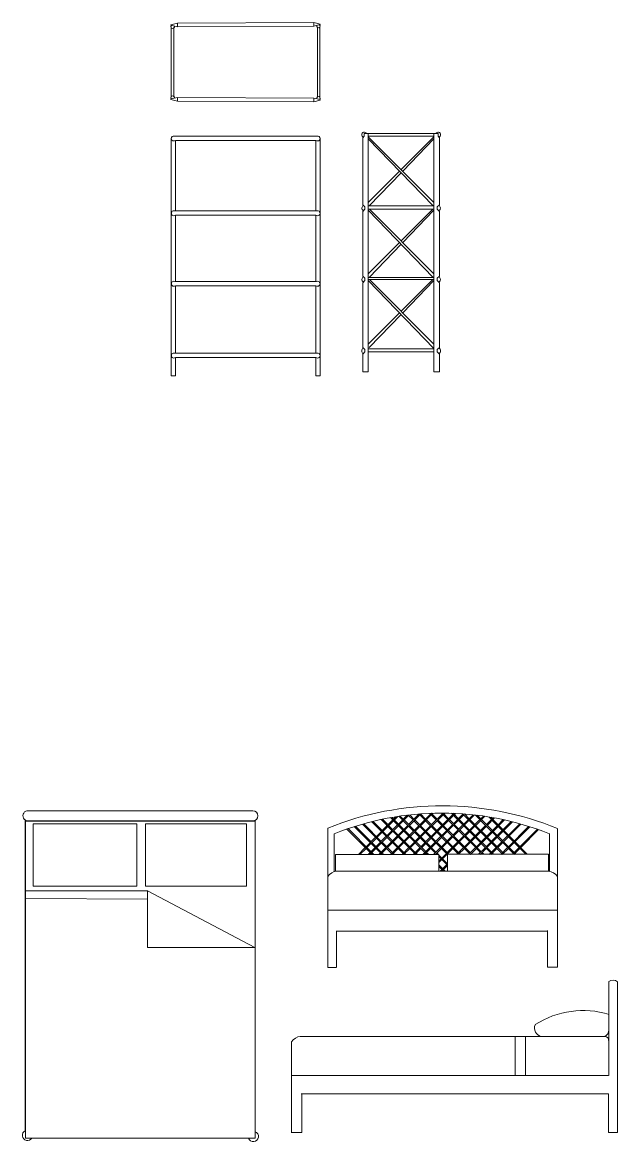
# Model space of a CAD drawing. Header units: inches. Extents: x 13.5 to 49.5, y 6.6 to 23.5.
# Drawn here: x 30.44 to 34.21, y 15.95 to 23.04 of the extents above; entities that cross this region are included whole.
import ezdxf

# ---------------------------------------------------------------- set-up
doc = ezdxf.new("R2010")
doc.units = ezdxf.units.IN
doc.header["$MEASUREMENT"] = 0
doc.layers.add('A-FURN', color=8, linetype='Continuous', lineweight=18)

# ---------------------------------------------------------------- blocks, each defined once
blk = doc.blocks.new('A$C77024D84')
at = {"color": 7}
for p, q in [((20.33, 80.94), (20.34, 79.06)), ((90.67, 81.32), (90.67, 79.43)), ((17.11, 78.56), (17.11, 43.03)), ((18.43, 78.4), (18.43, 43.2)), ((92.57, 78.74), (92.57, 42.85)), ((93.89, 78.97), (93.89, 42.62)), ((20.33, 40.66), (20.34, 42.54)), ((90.67, 40.28), (90.67, 42.16))]:
    blk.add_line(p, q, dxfattribs=at)
for points in [[(16.95, 80), (16.95, 79.81), (20.33, 79.06), (90.67, 79.43), (93.95, 80.16), (93.95, 80.4), (90.67, 81.32), (20.33, 80.94), (16.95, 80)], [(16.95, 41.6), (16.95, 41.79), (20.33, 42.54), (90.67, 42.16), (93.95, 41.44), (93.95, 41.2), (90.67, 40.28), (20.33, 40.66), (16.95, 41.6)]]:
    blk.add_lwpolyline(points, dxfattribs=at)
for centre, start, end in [((17.85, 79.07), 131.50432, 23.43807), ((93.13, 79.44), 156.56193, 48.49568), ((17.85, 42.52), 336.56193, 228.49568), ((93.13, 42.15), 311.50432, 203.43807)]:
    blk.add_arc(centre, 0.893, start, end, dxfattribs=at)
blk = doc.blocks.new('A$C1C936B12')
at = {"color": 7}
for p, q in [((-22.21, 145.14), (14.72, 145.14)), ((51.65, 145.14), (14.72, 145.14)), ((-23.78, 143.76), (-23.78, 21.19)), ((-21.64, 142.94), (14.72, 142.94)), ((-21.58, 142.94), (-21.58, 106.45)), ((51.08, 142.94), (14.72, 142.94)), ((51.02, 142.94), (51.02, 106.45)), ((53.22, 143.76), (53.22, 21.19)), ((-21.95, 106.45), (14.72, 106.45)), ((-21.64, 104.24), (14.72, 104.24)), ((-21.58, 104.24), (-21.58, 69.95)), ((51.39, 106.45), (14.72, 106.45)), ((51.08, 104.24), (14.72, 104.24)), ((51.02, 104.24), (51.02, 69.95)), ((-21.95, 69.95), (14.72, 69.95)), ((51.39, 69.95), (14.72, 69.95)), ((-21.64, 67.75), (14.72, 67.75)), ((-21.58, 67.75), (-21.58, 32.84)), ((51.08, 67.75), (14.72, 67.75)), ((51.02, 67.75), (51.02, 32.84)), ((-21.95, 32.84), (14.72, 32.84)), ((-21.64, 30.63), (14.72, 30.63)), ((-21.58, 30.63), (-21.58, 21.19)), ((51.39, 32.84), (14.72, 32.84)), ((51.08, 30.63), (14.72, 30.63)), ((51.02, 30.63), (51.02, 21.19)), ((-21.58, 21.19), (-23.78, 21.19)), ((51.02, 21.19), (53.22, 21.19))]:
    blk.add_line(p, q, dxfattribs=at)
for centre, radius, start, end in [((-22.48, 143.94), 1.31, 133.53812, 309.88297), ((-22.49, 143.59), 1.58, 79.68434, 124.32795), ((51.92, 143.94), 1.31, 230.11703, 46.46188), ((51.93, 143.59), 1.58, 55.67205, 100.31566), ((-22.47, 105.25), 1.3, 66.77088, 309.3571), ((51.91, 105.25), 1.3, 230.6429, 113.22912), ((-22.47, 68.75), 1.3, 66.77088, 309.3571), ((51.91, 68.75), 1.3, 230.6429, 113.22912), ((-22.47, 31.64), 1.3, 66.77088, 309.3571), ((51.91, 31.64), 1.3, 230.6429, 113.22912)]:
    blk.add_arc(centre, radius, start, end, dxfattribs=at)
blk = doc.blocks.new('A$C723E53B4')
at = {"color": 7}
for p, q in [((6.73, 216.54), (8.89, 216.54)), ((6.73, 215.1), (6.73, 216.54)), ((7.89, 216.54), (8.89, 216.54)), ((8.89, 216.54), (43.08, 216.54)), ((8.89, 216.54), (8.89, 92.59)), ((45.24, 216.54), (43.08, 216.54)), ((44.08, 216.54), (43.08, 216.54)), ((43.08, 216.54), (43.08, 92.59)), ((45.24, 215.1), (45.24, 216.54)), ((6.01, 214.26), (6.73, 215.1)), ((6.01, 214.26), (6.01, 179.49)), ((43.08, 215.14), (8.89, 215.14)), ((8.89, 214.91), (43.08, 180.67)), ((8.89, 213.77), (42.67, 178.85)), ((43.08, 214.91), (25.99, 197.79)), ((43.08, 213.77), (26.82, 196.96)), ((45.96, 214.26), (45.24, 215.1)), ((45.96, 214.26), (45.96, 179.49)), ((25.15, 196.96), (8.89, 180.67)), ((25.99, 196.1), (9.3, 178.85)), ((6.01, 179.49), (7.15, 178.46)), ((7.15, 177.21), (6.01, 176.05)), ((6.01, 176.05), (6.01, 142.35)), ((7.15, 178.46), (7.15, 177.21)), ((43.08, 178.85), (8.89, 178.85)), ((43.08, 177.14), (8.89, 177.14)), ((8.89, 176.65), (42.67, 141.72)), ((9.54, 177.14), (43.08, 143.55)), ((42.43, 177.14), (25.99, 160.67)), ((43.08, 176.65), (26.82, 159.83)), ((45.96, 179.49), (44.82, 178.46)), ((44.82, 178.46), (44.82, 177.21)), ((44.82, 177.21), (45.96, 176.05)), ((45.96, 176.05), (45.96, 142.35)), ((25.15, 159.83), (8.89, 143.55)), ((25.99, 158.97), (9.3, 141.72)), ((6.01, 142.35), (7.15, 141.33)), ((7.15, 140.07), (6.01, 138.92)), ((7.15, 141.33), (7.15, 140.07)), ((43.08, 141.72), (8.89, 141.72)), ((43.08, 140.58), (8.89, 140.58)), ((8.89, 140.09), (43.08, 104.74)), ((9.54, 140.58), (43.08, 106.99)), ((42.43, 140.58), (25.99, 124.11)), ((43.08, 140.09), (26.82, 123.28)), ((45.96, 142.35), (44.82, 141.33)), ((44.82, 141.33), (44.82, 140.07)), ((44.82, 140.07), (45.96, 138.92)), ((6.01, 138.92), (6.01, 105.17)), ((45.96, 138.92), (45.96, 105.17)), ((25.15, 123.28), (8.89, 106.99)), ((25.99, 122.42), (9.3, 105.17)), ((6.01, 105.17), (7.15, 104.14)), ((45.96, 105.17), (44.82, 104.14)), ((7.15, 102.89), (6.01, 101.73)), ((6.01, 101.73), (6.01, 92.59)), ((7.15, 104.14), (7.15, 102.89)), ((43.08, 104.6), (8.89, 104.6)), ((43.08, 102.89), (8.89, 102.89)), ((44.82, 104.14), (44.82, 102.89)), ((44.82, 102.89), (45.96, 101.73)), ((45.96, 101.73), (45.96, 92.59)), ((8.89, 92.59), (6.01, 92.59)), ((45.96, 92.59), (43.08, 92.59))]:
    blk.add_line(p, q, dxfattribs=at)
for centre, radius, start, end in [((6.73, 215.97), 1.29, 26.14091, 255.35943), ((45.24, 215.97), 1.29, 284.64057, 153.85909), ((7.22, 177.7), 1.66, 119.91946, 235.52942), ((44.75, 177.7), 1.66, 304.47058, 60.08054), ((7.22, 140.56), 1.66, 119.91946, 235.52942), ((44.75, 140.56), 1.66, 304.47058, 60.08054), ((7.15, 103.46), 1.69, 120.53841, 239.09967), ((44.82, 103.46), 1.69, 300.90033, 59.46159)]:
    blk.add_arc(centre, radius, start, end, dxfattribs=at)

msp = doc.modelspace()

# ---------------------------------------------------------------- linework, layer by layer
at = {"layer": 'A-FURN'}
for p, q in [((30.4761, 18.0504), (31.9027, 18.0504)), ((32.7583, 17.9612), (32.8088, 18.0121)), ((32.7634, 17.956), (32.821, 18.0141)), ((32.8248, 17.9658), (32.8808, 18.0222)), ((32.8275, 18.015), (32.8506, 17.9917)), ((32.83, 17.9606), (32.8897, 18.0208)), ((32.8364, 18.0163), (32.8557, 17.9969)), ((32.8876, 18.0229), (32.9186, 17.9918)), ((32.8897, 17.9626), (32.9552, 18.0287)), ((32.8948, 17.9575), (32.9603, 18.0236)), ((32.8968, 18.024), (32.9237, 17.997)), ((32.9543, 18.0296), (32.9919, 17.9917)), ((32.9604, 17.96), (33.0284, 18.0285)), ((32.964, 18.0302), (32.9971, 17.9969)), ((32.9654, 17.9549), (33.0334, 18.0234)), ((32.9655, 18.0288), (32.9672, 18.0306)), ((33.0232, 18.0336), (33.0648, 17.9917)), ((33.033, 18.0341), (33.0699, 17.9969)), ((33.0335, 17.9602), (33.108, 18.0353)), ((33.0335, 18.0336), (33.034, 18.0341)), ((33.0385, 18.0285), (33.0446, 18.0346)), ((33.0386, 17.9551), (33.1182, 18.0353)), ((33.0977, 18.0352), (33.1382, 17.9943)), ((33.1053, 17.9612), (33.1692, 18.0255)), ((33.1077, 18.0353), (33.1433, 17.9994)), ((33.1105, 17.956), (33.1743, 18.0204)), ((33.1605, 18.0343), (33.2002, 17.9943)), ((33.1711, 18.0338), (33.2052, 17.9994)), ((33.1742, 18.0306), (33.1771, 18.0335)), ((33.1743, 17.9682), (33.2342, 18.0286)), ((33.1794, 18.0255), (33.187, 18.0332)), ((33.1794, 17.963), (33.2393, 18.0234)), ((33.232, 18.0307), (33.2681, 17.9944)), ((33.2392, 17.9652), (33.2982, 18.0247)), ((33.2431, 18.0298), (33.2732, 17.9995)), ((33.2443, 17.96), (33.3075, 18.0236)), ((33.2444, 18.0285), (33.2454, 18.0294)), ((33.31, 17.9624), (33.3634, 18.0164)), ((33.3127, 18.0231), (33.3414, 17.9942)), ((33.3149, 17.9574), (33.3722, 18.0151)), ((33.3245, 18.0215), (33.3465, 17.9994)), ((30.4586, 17.9913), (30.4586, 16.0225)), ((30.4763, 17.9857), (31.9022, 17.9857)), ((31.9164, 16.0169), (31.9164, 17.9888)), ((32.5454, 17.9496), (32.6461, 17.8481)), ((32.5532, 17.952), (32.6512, 17.8532)), ((32.5978, 17.9655), (32.7111, 17.8511)), ((32.6058, 17.9676), (32.7162, 17.8563)), ((32.6557, 17.9809), (32.7168, 17.9193)), ((32.664, 17.9829), (32.7219, 17.9245)), ((32.6852, 17.8875), (32.7532, 17.9561)), ((32.6903, 17.8824), (32.7583, 17.9509)), ((32.7151, 17.9945), (32.7842, 17.9248)), ((32.7235, 17.9963), (32.7893, 17.9299)), ((32.7529, 17.8933), (32.8197, 17.9606)), ((32.758, 17.8881), (32.8248, 17.9554)), ((32.7743, 18.0063), (32.7887, 17.9918)), ((32.783, 18.0078), (32.7938, 17.997)), ((32.7938, 17.9866), (32.8537, 17.9264)), ((32.7989, 17.9918), (32.8589, 17.9316)), ((32.8233, 17.8957), (32.8846, 17.9575)), ((32.8284, 17.8905), (32.8896, 17.9524)), ((32.8557, 17.9866), (32.9212, 17.9205)), ((32.8608, 17.9917), (32.9263, 17.9257)), ((32.8956, 17.8947), (32.9552, 17.9548)), ((32.9007, 17.8895), (32.9603, 17.9497)), ((32.9236, 17.9866), (32.9917, 17.918)), ((32.9288, 17.9918), (32.9968, 17.9232)), ((32.9628, 17.8889), (33.0283, 17.955)), ((32.9679, 17.8838), (33.0334, 17.9499)), ((32.9969, 17.9866), (33.0638, 17.9193)), ((33.0021, 17.9918), (33.0689, 17.9245)), ((33.0323, 17.8875), (33.1002, 17.956)), ((33.0374, 17.8823), (33.1054, 17.9509)), ((33.0699, 17.9866), (33.1312, 17.9248)), ((33.075, 17.9918), (33.1363, 17.93)), ((33.0999, 17.8932), (33.1692, 17.9631)), ((33.105, 17.8881), (33.1744, 17.9579)), ((33.1434, 17.9892), (33.2031, 17.9289)), ((33.1484, 17.9943), (33.2082, 17.934)), ((33.1703, 17.8957), (33.2341, 17.9601)), ((33.1754, 17.8905), (33.2393, 17.9549)), ((33.2053, 17.9891), (33.271, 17.9229)), ((33.2104, 17.9942), (33.276, 17.928)), ((33.2452, 17.8968), (33.3049, 17.9573)), ((33.25, 17.8919), (33.3099, 17.9523)), ((33.2733, 17.9892), (33.3412, 17.9206)), ((33.2783, 17.9943), (33.3463, 17.9258)), ((33.3123, 17.8915), (33.3778, 17.9575)), ((33.3174, 17.8863), (33.3829, 17.9524)), ((33.3464, 17.9892), (33.4158, 17.9192)), ((33.3515, 17.9943), (33.4209, 17.9244)), ((33.3829, 17.9627), (33.4261, 18.0062)), ((33.3843, 17.8875), (33.4523, 17.956)), ((33.388, 17.9575), (33.4348, 18.0047)), ((33.3894, 17.8823), (33.4574, 17.9509)), ((33.3975, 18.0113), (33.4143, 17.9943)), ((33.4099, 18.0091), (33.4195, 17.9995)), ((33.4194, 17.9892), (33.4832, 17.9249)), ((33.4245, 17.9943), (33.4883, 17.93)), ((33.4518, 17.8932), (33.5399, 17.9821)), ((33.457, 17.888), (33.5482, 17.98)), ((33.4574, 17.9612), (33.4896, 17.9936)), ((33.4625, 17.956), (33.498, 17.9917)), ((33.5224, 17.8957), (33.5939, 17.9678)), ((33.5226, 17.822), (33.6506, 17.9511)), ((33.5275, 17.8905), (33.602, 17.9656)), ((33.5277, 17.8168), (33.6584, 17.9487)), ((32.4987, 17.9342), (32.6461, 17.7856)), ((32.5065, 17.9368), (32.6513, 17.7908)), ((32.6203, 17.822), (32.6801, 17.8824)), ((32.6254, 17.8169), (32.6853, 17.8772)), ((32.6822, 17.822), (32.7477, 17.8881)), ((32.6873, 17.8169), (32.7528, 17.8829)), ((32.7219, 17.9142), (32.7817, 17.8538)), ((32.727, 17.9193), (32.7869, 17.859)), ((32.7502, 17.822), (32.8182, 17.8906)), ((32.7553, 17.8169), (32.8233, 17.8854)), ((32.7893, 17.9197), (32.8548, 17.8536)), ((32.7944, 17.9248), (32.8599, 17.8587)), ((32.8235, 17.822), (32.8904, 17.8894)), ((32.8286, 17.8169), (32.8955, 17.8843)), ((32.8588, 17.9212), (32.9268, 17.8527)), ((32.864, 17.9264), (32.9321, 17.858)), ((32.8964, 17.822), (32.9577, 17.8838)), ((32.9015, 17.8168), (32.9628, 17.8786)), ((32.9263, 17.9154), (32.9931, 17.848)), ((32.9314, 17.9205), (32.9982, 17.8532)), ((32.9675, 17.8223), (33.0271, 17.8823)), ((32.9727, 17.8171), (33.0322, 17.8772)), ((32.9968, 17.9129), (33.0581, 17.8511)), ((33.0019, 17.9181), (33.0632, 17.8563)), ((33.0292, 17.822), (33.0947, 17.888)), ((33.0343, 17.8168), (33.0999, 17.8829)), ((33.0689, 17.9141), (33.1287, 17.8538)), ((33.074, 17.9193), (33.1338, 17.859)), ((33.0972, 17.822), (33.1652, 17.8906)), ((33.1023, 17.8169), (33.1703, 17.8854)), ((33.1363, 17.9196), (33.2021, 17.8533)), ((33.1415, 17.9248), (33.2073, 17.8584)), ((33.1709, 17.8216), (33.2401, 17.8916)), ((33.1756, 17.8169), (33.2449, 17.8868)), ((33.2083, 17.9237), (33.2762, 17.8552)), ((33.2134, 17.9288), (33.2813, 17.8603)), ((33.2434, 17.8221), (33.3072, 17.8864)), ((33.2485, 17.8168), (33.3123, 17.8812)), ((33.2759, 17.918), (33.3452, 17.8481)), ((33.2809, 17.9231), (33.3503, 17.8532)), ((33.3194, 17.822), (33.3792, 17.8823)), ((33.3245, 17.8168), (33.3843, 17.8772)), ((33.3463, 17.9155), (33.4101, 17.8512)), ((33.3514, 17.9206), (33.4152, 17.8563)), ((33.3813, 17.822), (33.4467, 17.8881)), ((33.3864, 17.8168), (33.4519, 17.8829)), ((33.4209, 17.9141), (33.4808, 17.8538)), ((33.426, 17.9192), (33.4859, 17.8589)), ((33.4493, 17.822), (33.5173, 17.8905)), ((33.4544, 17.8168), (33.5224, 17.8854)), ((33.4884, 17.9197), (33.5539, 17.8536)), ((33.4935, 17.9248), (33.559, 17.8588)), ((33.5955, 17.822), (33.7058, 17.9334)), ((33.6006, 17.8168), (33.7134, 17.9305)), ((33.7821, 17.9057), (33.7821, 17.6666)), ((33.8337, 17.6243), (33.8337, 17.9365)), ((32.5709, 17.7723), (32.6151, 17.8169)), ((32.5812, 17.7724), (32.6202, 17.8117)), ((32.6329, 17.7723), (32.6771, 17.8168)), ((32.6431, 17.7724), (32.6822, 17.8117)), ((32.6512, 17.8429), (32.7111, 17.7826)), ((32.6563, 17.8481), (32.7162, 17.7877)), ((32.7009, 17.7724), (32.7451, 17.8169)), ((32.7111, 17.7723), (32.7502, 17.8117)), ((32.7162, 17.846), (32.7817, 17.7799)), ((32.7213, 17.8511), (32.7868, 17.7851)), ((32.7742, 17.7724), (32.8183, 17.8169)), ((32.7844, 17.7724), (32.8235, 17.8117)), ((32.7868, 17.8487), (32.8548, 17.7801)), ((32.792, 17.8538), (32.8599, 17.7853)), ((32.8498, 17.7751), (32.8913, 17.8169)), ((32.8591, 17.7742), (32.8964, 17.8117)), ((32.8599, 17.8485), (32.9267, 17.7811)), ((32.865, 17.8536), (32.9318, 17.7863)), ((32.921, 17.7754), (32.9623, 17.817)), ((32.9304, 17.7745), (32.9674, 17.8118)), ((32.932, 17.8476), (32.9933, 17.7858)), ((32.9372, 17.8528), (32.9985, 17.7911)), ((32.9828, 17.7753), (33.024, 17.8168)), ((32.9922, 17.7744), (33.0292, 17.8116)), ((32.9982, 17.8429), (33.058, 17.7825)), ((33.0033, 17.848), (33.0631, 17.7877)), ((33.0503, 17.7748), (33.0921, 17.8169)), ((33.0597, 17.7739), (33.0972, 17.8117)), ((33.0632, 17.8459), (33.1292, 17.7794)), ((33.0684, 17.8511), (33.1343, 17.7846)), ((33.1003, 17.7502), (33.1658, 17.8164)), ((33.1049, 17.7456), (33.1705, 17.8117)), ((33.1338, 17.8486), (33.2018, 17.7802)), ((33.139, 17.8538), (33.2069, 17.7853)), ((33.196, 17.7743), (33.2382, 17.8169)), ((33.2064, 17.7743), (33.2434, 17.8117)), ((33.2069, 17.8485), (33.2763, 17.7786)), ((33.212, 17.8536), (33.2814, 17.7837)), ((33.2718, 17.7741), (33.3142, 17.8169)), ((33.2812, 17.7732), (33.3194, 17.8117)), ((33.2814, 17.85), (33.3452, 17.7856)), ((33.2865, 17.8551), (33.3503, 17.7908)), ((33.3336, 17.774), (33.3761, 17.8169)), ((33.343, 17.7731), (33.3813, 17.8117)), ((33.3503, 17.8429), (33.4102, 17.7826)), ((33.3554, 17.848), (33.4153, 17.7877)), ((33.4011, 17.7735), (33.4442, 17.8169)), ((33.4105, 17.7726), (33.4493, 17.8117)), ((33.4153, 17.846), (33.4808, 17.7799)), ((33.4204, 17.8511), (33.4859, 17.7851)), ((33.4743, 17.7734), (33.5174, 17.8168)), ((33.4836, 17.7724), (33.5226, 17.8117)), ((33.4859, 17.8486), (33.5539, 17.7801)), ((33.491, 17.8538), (33.559, 17.7853)), ((33.5482, 17.7744), (33.5903, 17.8169)), ((33.5575, 17.7734), (33.5955, 17.8117)), ((33.559, 17.8484), (33.6325, 17.7744)), ((33.5641, 17.8536), (33.6418, 17.7753)), ((32.6512, 17.7805), (32.6593, 17.7723)), ((32.6564, 17.7857), (32.6696, 17.7724)), ((32.7162, 17.7774), (32.7212, 17.7724)), ((32.7213, 17.7826), (32.7314, 17.7724)), ((32.7868, 17.7748), (32.7892, 17.7724)), ((32.7919, 17.7799), (32.7994, 17.7724)), ((32.8599, 17.7749), (32.8602, 17.7747)), ((32.865, 17.7801), (32.8695, 17.7756)), ((32.9318, 17.7759), (32.9341, 17.7736)), ((32.9369, 17.7811), (32.9434, 17.7746)), ((32.9984, 17.7807), (33.0067, 17.7723)), ((33.0037, 17.786), (33.0172, 17.7723)), ((33.0632, 17.7774), (33.0681, 17.7723)), ((33.0683, 17.7825), (33.0784, 17.7723)), ((33.081, 17.7697), (33.1371, 17.7131)), ((33.081, 17.7594), (33.131, 17.7089)), ((33.081, 17.7307), (33.0952, 17.7451)), ((33.081, 17.7215), (33.0998, 17.7404)), ((33.1338, 17.7747), (33.1346, 17.7739)), ((33.139, 17.7799), (33.144, 17.7749)), ((33.207, 17.7749), (33.2078, 17.7741)), ((33.2121, 17.7801), (33.2171, 17.775)), ((33.2804, 17.7743), (33.2817, 17.7731)), ((33.2865, 17.7786), (33.291, 17.774)), ((33.3503, 17.7805), (33.3561, 17.7746)), ((33.3554, 17.7856), (33.3655, 17.7755)), ((33.4153, 17.7774), (33.4179, 17.7747)), ((33.4204, 17.7826), (33.4273, 17.7756)), ((33.491, 17.7799), (33.4948, 17.7762)), ((33.5641, 17.7801), (33.5679, 17.7763)), ((32.4345, 17.6665), (33.7767, 17.6665)), ((33.081, 17.7082), (33.1224, 17.6666)), ((33.081, 17.6975), (33.112, 17.6664)), ((33.0889, 17.6665), (33.1004, 17.678)), ((33.0994, 17.6665), (33.1056, 17.6727)), ((33.1057, 17.6834), (33.1369, 17.7148)), ((33.111, 17.6781), (33.1369, 17.7042)), ((33.1363, 17.7036), (33.1366, 17.7033)), ((31.2354, 17.5431), (30.4587, 17.5431)), ((31.2348, 17.5451), (31.2348, 17.1834)), ((31.2348, 17.5429), (31.9156, 17.1834)), ((30.4625, 17.4939), (31.2348, 17.4905)), ((32.3769, 17.0577), (32.3769, 17.4206)), ((32.3772, 17.4206), (33.8327, 17.4206)), ((33.8342, 17.0586), (33.8342, 17.4201)), ((32.4331, 17.2903), (32.4331, 17.0586)), ((32.4331, 17.2878), (33.7705, 17.2878)), ((33.7707, 17.2912), (33.7707, 17.0596)), ((31.2348, 17.1834), (31.9133, 17.1834)), ((32.3766, 17.0579), (32.433, 17.0579)), ((33.7706, 17.0597), (33.8342, 17.0597)), ((34.1581, 16.3732), (34.1581, 16.9692)), ((34.2147, 16.4707), (34.2147, 16.9679)), ((32.2024, 16.6198), (34.1357, 16.6198)), ((33.565, 16.3737), (33.565, 16.6195)), ((33.6299, 16.6195), (33.6299, 16.3737)), ((32.1467, 16.0102), (32.1467, 16.3731)), ((32.1471, 16.3731), (34.1574, 16.3731)), ((33.6299, 16.3737), (33.5866, 16.3737)), ((32.2085, 16.2555), (34.1573, 16.2555)), ((30.5004, 15.9758), (31.8748, 15.9758))]:
    msp.add_line(p, q, dxfattribs=at)
for points in [[(32.3772, 17.6293), (32.3772, 17.94, -0.196139), (33.834, 17.9374, 0.107547)], [(32.4183, 17.6631), (32.4183, 17.9045, -0.19205), (33.7821, 17.9045, -0.416237)], [(32.3772, 17.4206), (32.3772, 17.6327, -0.268794), (32.4359, 17.6665, 0.190231)], [(33.8336, 17.4207), (33.8336, 17.6328, 0.267517), (33.7757, 17.6664, -0.190231)], [(32.1471, 16.3731), (32.1471, 16.5852, -0.252322), (32.2048, 16.6198, 0.190231)]]:
    msp.add_lwpolyline(points, format="xyb", dxfattribs=at)
for points in [[(30.4599, 17.9844), (31.916, 17.9844), (31.9169, 15.9758), (30.4609, 15.9758)], [(30.5099, 17.9677), (31.1657, 17.9677), (31.1657, 17.5732), (30.5099, 17.5732)], [(31.2215, 17.9678), (31.8613, 17.9678), (31.8613, 17.5733), (31.2215, 17.5733)], [(32.4252, 17.7723), (33.081, 17.7723), (33.081, 17.6664), (32.4252, 17.6664)], [(33.1369, 17.7743), (33.7767, 17.7743), (33.7767, 17.6664), (33.1369, 17.6664)]]:
    msp.add_lwpolyline(points, close=True, dxfattribs=at)
for points in [[(34.2144, 16.4711), (34.2144, 16.0118), (34.1576, 16.0118), (34.1576, 16.2557)], [(32.1486, 16.0118), (32.2121, 16.0118), (32.2121, 16.2558)]]:
    msp.add_lwpolyline(points, dxfattribs=at)
for centre, radius, start, end in [((30.4765, 18.0182), 0.0324, 86.41106, 269.32888), ((31.9016, 18.018), 0.0323, 271.0267, 88.29931), ((34.1851, 16.9261), 0.0506, 54.21223, 122.3956), ((33.9963, 16.2224), 0.5621, 73.04728, 122.6586), ((33.743, 16.6742), 0.0558, 159.00395, 257.27974), ((34.1117, 16.661), 0.0467, 298.82137, 1.01075), ((34.1322, 16.5942), 0.0257, 358.7907, 82.70849), ((30.4734, 15.9934), 0.0325, 117.0767, 327.30785), ((31.9056, 15.9862), 0.0324, 198.68703, 70.31188)]:
    msp.add_arc(centre, radius, start, end, dxfattribs=at)

# ---------------------------------------------------------------- block references
at = {"layer": 'A-FURN', "color": 7}
for name, p, xscale, yscale, zscale in [('A$C77024D84', (31.1749, 22.0468), 0.01227444891790456, 0.01227444891790456, 0.01227444891790456), ('A$C723E53B4', (32.5259, 19.7042), 0.01217507251451401, 0.01217507251451401, 0.01217507251451401), ('A$C1C936B12', (31.6764, 20.5468), 0.01224885755653884, 0.01224885755653884, 0.01224885755653884)]:
    msp.add_blockref(name, p, dxfattribs=dict(at, xscale=xscale, yscale=yscale, zscale=zscale))

doc.saveas('drawing.dxf')
